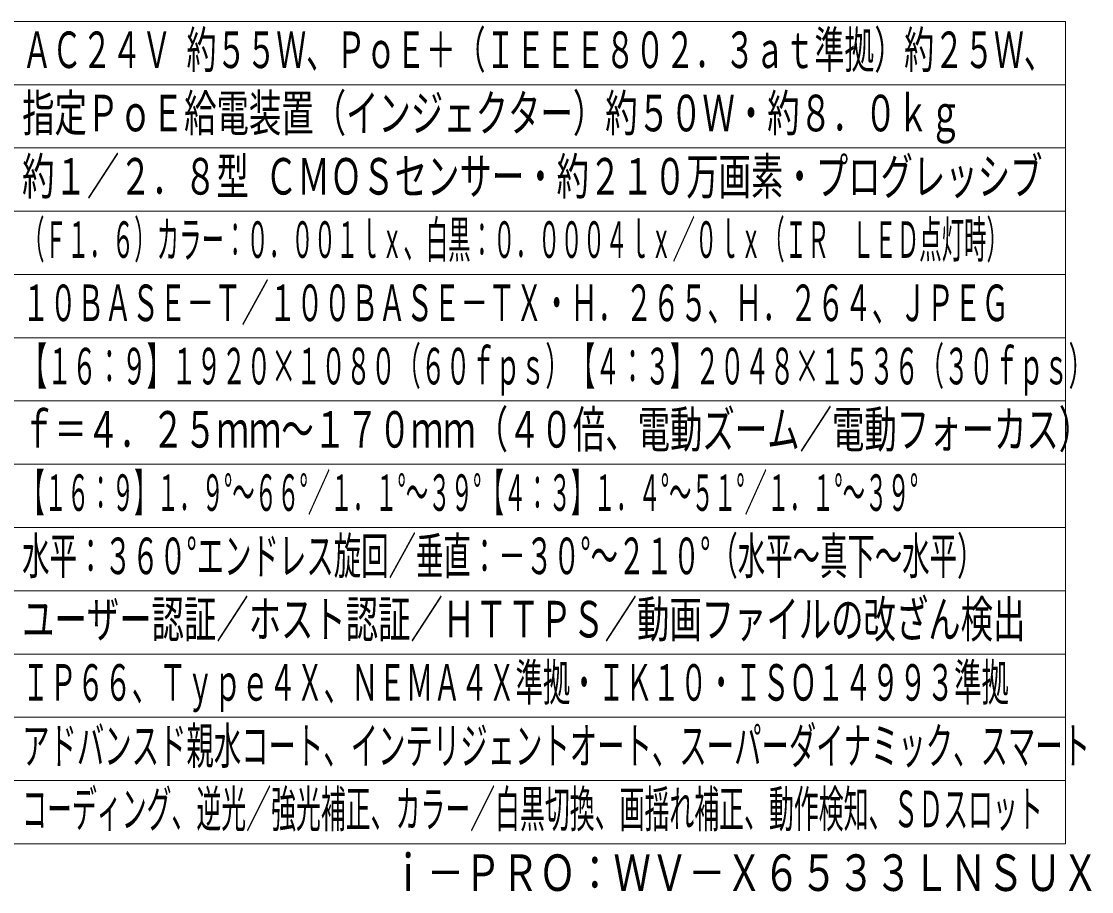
# Model space of a CAD drawing. Units: millimetres on the paper. Extents: x -63 to 64, y -58 to 59.
# Drawn here: x -20.3 to 64.4, y -58.3 to 10.5 of the extents above; entities that cross this region are included whole.
import ezdxf
from ezdxf.enums import TextEntityAlignment as Align

# ---------------------------------------------------------------- set-up
doc = ezdxf.new("R2010")
doc.units = ezdxf.units.MM
doc.layers.add('0-0_MOJI1', color=7, linetype='Continuous', lineweight=9)
doc.layers.add('0-5_WAKU', color=4, linetype='Continuous', lineweight=9)
doc.layers.add('0-1_相当品', color=4, linetype='Continuous')
doc.styles.add('ＭＳ ゴシック', font='')
doc.styles.get('ＭＳ ゴシック').set_extended_font_data('MS Gothic')

msp = doc.modelspace()

# ---------------------------------------------------------------- linework, layer by layer
at = {"layer": '0-5_WAKU', "color": 3}
for p, q in [((62.304, 10.471), (-62.696, 10.471)), ((62.304, -54.529), (62.304, 10.471)), ((-62.696, -54.529), (62.304, -54.529))]:
    msp.add_line(p, q, dxfattribs=at)
at = {"layer": '0-5_WAKU'}
for p, q in [((62.304, 5.471), (-62.696, 5.471)), ((62.304, 0.471), (-62.696, 0.471)), ((62.304, -4.529), (-62.696, -4.529)), ((62.304, -9.529), (-62.696, -9.529)), ((-62.696, -14.529), (62.304, -14.529)), ((-62.696, -19.529), (62.304, -19.529)), ((-62.696, -24.529), (62.304, -24.529)), ((-62.696, -29.529), (62.304, -29.529)), ((-62.696, -34.529), (62.304, -34.529)), ((62.304, -39.529), (-62.696, -39.529)), ((62.304, -44.529), (-62.696, -44.529)), ((62.304, -49.529), (-62.696, -49.529))]:
    msp.add_line(p, q, dxfattribs=at)

# ---------------------------------------------------------------- texts
at = {"layer": '0-0_MOJI1', "style": 'ＭＳ ゴシック'}
for s, height, width, p in [('ＡＣ２４Ｖ 約５５Ｗ、ＰｏＥ＋（ＩＥＥＥ８０２．３ａｔ準拠）約２５Ｗ、', 2.889, 0.6, (-20.196, 5.916)), ('指定ＰｏＥ給電装置（インジェクター）約５０Ｗ・約８．０ｋｇ', 2.889, 0.65, (-20.196, 0.916)), ('約１／２．８型 ＣＭＯＳセンサー・約２１０万画素・プログレッシブ', 2.889, 0.65, (-20.196, -4.084)), ('（Ｆ１．６）カラー：０．００１ｌｘ、白黒：０．０００４ｌｘ／０ｌｘ（ＩＲ\u3000ＬＥＤ点灯時）', 2.889, 0.45, (-20.196, -9.084)), ('１０ＢＡＳＥ－Ｔ／１００ＢＡＳＥ－ＴＸ・Ｈ．２６５、Ｈ．２６４、ＪＰＥＧ', 2.889, 0.55, (-20.196, -14.084)), ('【１６：９】１９２０×１０８０（６０ｆｐｓ）【４：３】２０４８×１５３６（３０ｆｐｓ）', 2.889, 0.5, (-20.196, -19.084)), ('ｆ＝４．２５ｍｍ～１７０ｍｍ（４０倍、電動ズーム／電動フォーカス）', 2.889, 0.65, (-20.196, -24.084)), ('【１６：９】１．９°～６６°／１．１°～３９°【４：３】１．４°～５１°／１．１°～３９°', 2.889, 0.45, (-20.196, -29.084)), ('水平：３６０°エンドレス旋回／垂直：－３０°～２１０°（水平～真下～水平）', 2.889, 0.55, (-20.196, -34.084)), ('ユーザー認証／ホスト認証／ＨＴＴＰＳ／動画ファイルの改ざん検出', 2.886, 0.65, (-20.196, -39.084)), ('ＩＰ６６、Ｔｙｐｅ４Ｘ、ＮＥＭＡ４Ｘ準拠・ＩＫ１０・ＩＳＯ１４９９３準拠', 2.889, 0.55, (-20.196, -44.084)), ('アドバンスド親水コート、インテリジェントオート、スーパーダイナミック、スマート', 2.886, 0.55, (-20.196, -49.084)), ('コーディング、逆光／強光補正、カラー／白黒切換、画揺れ補正、動作検知、ＳＤスロット', 2.886, 0.5, (-20.196, -54.084))]:
    msp.add_text(s, height=height, dxfattribs=dict(at, width=width)).set_placement(p, align=Align.BOTTOM_LEFT)
at = {"layer": '0-1_相当品', "style": 'ＭＳ ゴシック', "width": 0.75}
msp.add_text('ｉ－ＰＲＯ：ＷＶ－Ｘ６５３３ＬＮＳＵＸ', height=2.886, dxfattribs=at).set_placement((8.847, -59.12), align=Align.BOTTOM_LEFT)

doc.saveas('drawing.dxf')
